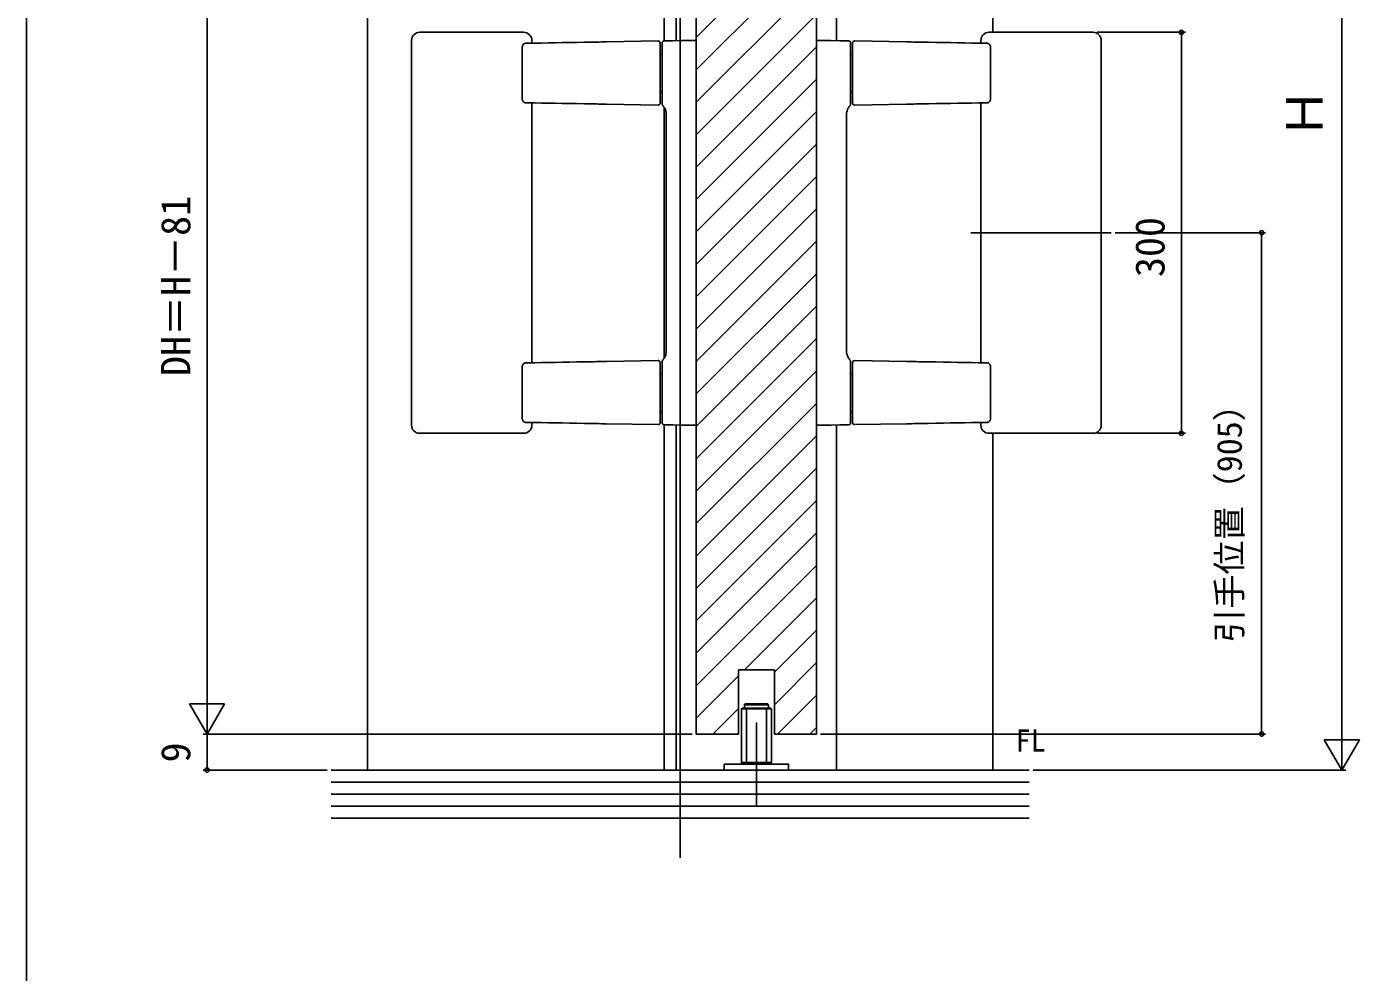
# Model space of a CAD drawing. Units: millimetres, scale not verified. Extents: x -438 to 438, y -652 to 649.
# Drawn here: x -437.5 to -105.1, y -1.6 to 234.2 of the extents above; entities that cross this region are included whole.
import ezdxf
from ezdxf.enums import TextEntityAlignment as Align

# ---------------------------------------------------------------- set-up
doc = ezdxf.new("R2010")
doc.units = ezdxf.units.MM
doc.header["$LTSCALE"] = 4
for name, color, linetype in [('0-2_USER1', 3, 'Continuous'), ('0-5_YKK_12', 2, 'Continuous'), ('0-6_YKK_13', 4, 'Continuous'), ('0-7_YKK_D', 6, 'Continuous'), ('0-8_YKK_ZWAK', 7, 'Continuous'), ('0-9_YSS_K', 3, 'Continuous')]:
    doc.layers.add(name, color=color, linetype=linetype)
doc.styles.add('ＭＳ ゴシック', font='')
doc.styles.get('ＭＳ ゴシック').set_extended_font_data('MS Gothic')

msp = doc.modelspace()

# ---------------------------------------------------------------- linework, layer by layer
at = {"layer": '0-5_YKK_12'}
for p, q in [((-274.5, 26.909), (-274.5, 421.785)), ((-352.5, 48.785), (-352.5, 377.785)), ((-196.5, 232.788), (-196.5, 377.785)), ((-278.5, 314.785), (-278.5, 230.649)), ((-275.5, 230.701), (-275.5, 314.785)), ((-235.5, 230.701), (-235.5, 314.785)), ((-270.5, 306.285), (-270.5, 57.788)), ((-270.5, 231.498), (-240.5, 261.498)), ((-270.5, 223.416), (-240.5, 253.416)), ((-270.5, 215.333), (-240.5, 245.333)), ((-270.5, 207.251), (-240.5, 237.251)), ((-270.5, 199.169), (-240.5, 229.169)), ((-270.5, 191.087), (-240.5, 221.087)), ((-278.5, 214.057), (-278.5, 151.519)), ((-270.5, 183.005), (-240.5, 213.005)), ((-270.5, 174.922), (-240.5, 204.922)), ((-270.5, 166.84), (-240.5, 196.84)), ((-270.5, 158.758), (-240.5, 188.758)), ((-270.5, 150.676), (-240.5, 180.676)), ((-202, 182.788), (-167, 182.788)), ((-270.5, 142.593), (-240.5, 172.593)), ((-270.5, 134.511), (-240.5, 164.511)), ((-270.5, 126.429), (-240.5, 156.429)), ((-270.5, 118.347), (-240.5, 148.347)), ((-270.5, 110.264), (-240.5, 140.264)), ((-278.5, 134.928), (-278.5, 48.785)), ((-275.5, 48.785), (-275.5, 134.876)), ((-235.5, 48.785), (-235.5, 134.876)), ((-270.5, 102.182), (-240.5, 132.182)), ((-196.5, 48.785), (-196.5, 132.788)), ((-270.5, 94.1), (-240.5, 124.1)), ((-270.5, 86.018), (-240.5, 116.018)), ((-270.5, 77.936), (-240.5, 107.936)), ((-270.5, 69.853), (-240.5, 99.853)), ((-258.483, 73.788), (-240.5, 91.771)), ((-251, 73.189), (-240.5, 83.689)), ((-251, 65.107), (-240.5, 75.607)), ((-251, 57.788), (-251, 73.788)), ((-270.5, 61.771), (-260, 72.271)), ((-250.236, 57.788), (-240.5, 67.524)), ((-266.401, 57.788), (-260, 64.189)), ((-270.5, 57.788), (-260, 57.788)), ((-251, 57.788), (-240.5, 57.788)), ((-242.154, 57.788), (-240.5, 59.442))]:
    msp.add_line(p, q, dxfattribs=at)
for points in [[(-270.5, 306.285), (-240.5, 306.285), (-240.5, 57.788)], [(-260, 57.788), (-260, 73.788), (-251, 73.788)]]:
    msp.add_lwpolyline(points, dxfattribs=at)
at = {"layer": '0-6_YKK_13'}
for p, q in [((-339.5, 232.788), (-336.528, 232.788)), ((-336.528, 232.788), (-334.985, 232.788)), ((-334.985, 232.788), (-318.015, 232.788)), ((-318.015, 232.788), (-316.472, 232.788)), ((-316.472, 232.788), (-313.5, 232.788)), ((-194.528, 232.788), (-197.5, 232.788)), ((-192.985, 232.788), (-194.528, 232.788)), ((-176.015, 232.788), (-192.985, 232.788)), ((-174.472, 232.788), (-176.015, 232.788)), ((-171.5, 232.788), (-174.472, 232.788)), ((-341.5, 230.788), (-341.5, 134.788)), ((-313.074, 230.051), (-311.306, 230.083)), ((-311.5, 230.08), (-311.5, 230.788)), ((-292.927, 230.404), (-280.009, 230.629)), ((-279.5, 230.129), (-279.5, 215.147)), ((-279, 229.653), (-279, 215.564)), ((-270.5, 230.788), (-271.772, 230.766)), ((-270.5, 229.789), (-270.5, 230.788)), ((-270.5, 135.788), (-270.5, 229.789)), ((-240.5, 230.788), (-239.228, 230.766)), ((-240.5, 229.789), (-240.5, 230.788)), ((-240.5, 135.788), (-240.5, 229.789)), ((-232, 229.653), (-232, 215.564)), ((-231.5, 230.129), (-231.5, 215.147)), ((-218.073, 230.404), (-230.991, 230.629)), ((-197.926, 230.051), (-199.694, 230.083)), ((-199.5, 230.08), (-199.5, 230.788)), ((-169.5, 230.788), (-169.5, 134.788)), ((-313.906, 229.045), (-313.906, 216.232)), ((-279, 227.338), (-279.5, 227.338)), ((-232, 227.338), (-231.5, 227.338)), ((-197.094, 229.045), (-197.094, 216.232)), ((-279, 217.938), (-279.5, 217.938)), ((-232, 217.938), (-231.5, 217.938)), ((-311.306, 215.193), (-313.074, 215.225)), ((-311.5, 150.38), (-311.5, 215.197)), ((-280.009, 214.647), (-292.927, 214.873)), ((-230.991, 214.647), (-218.073, 214.873)), ((-199.694, 215.193), (-197.926, 215.225)), ((-199.5, 150.38), (-199.5, 215.197)), ((-278, 153.189), (-278, 212.388)), ((-233, 153.189), (-233, 212.388)), ((-311.306, 150.383), (-313.074, 150.351)), ((-280.009, 150.929), (-292.927, 150.704)), ((-279.5, 135.447), (-279.5, 150.429)), ((-279, 150.013), (-279, 135.923)), ((-232, 150.013), (-232, 135.923)), ((-231.5, 135.447), (-231.5, 150.429)), ((-230.991, 150.929), (-218.073, 150.704)), ((-199.694, 150.383), (-197.926, 150.351)), ((-313.906, 136.532), (-313.906, 149.345)), ((-279, 147.638), (-279.5, 147.638)), ((-232, 147.638), (-231.5, 147.638)), ((-197.094, 136.532), (-197.094, 149.345)), ((-279, 138.238), (-279.5, 138.238)), ((-232, 138.238), (-231.5, 138.238)), ((-313.074, 135.525), (-311.306, 135.493)), ((-311.5, 134.788), (-311.5, 135.497)), ((-292.927, 135.173), (-280.009, 134.947)), ((-218.073, 135.173), (-230.991, 134.947)), ((-197.926, 135.525), (-199.694, 135.493)), ((-199.5, 134.788), (-199.5, 135.497)), ((-336.528, 132.788), (-339.5, 132.788)), ((-334.985, 132.788), (-336.528, 132.788)), ((-318.015, 132.788), (-334.985, 132.788)), ((-316.472, 132.788), (-318.015, 132.788)), ((-313.5, 132.788), (-316.472, 132.788)), ((-197.5, 132.788), (-194.528, 132.788)), ((-194.528, 132.788), (-192.985, 132.788)), ((-192.985, 132.788), (-176.015, 132.788)), ((-176.015, 132.788), (-174.472, 132.788)), ((-174.472, 132.788), (-171.5, 132.788)), ((-259.25, 64.085), (-259.05, 64.285)), ((-251.95, 64.285), (-259.05, 64.285)), ((-258.5, 65.085), (-258.3, 65.285)), ((-258.5, 65.085), (-258.5, 64.285)), ((-258.5, 65.085), (-252.5, 65.085)), ((-258.3, 65.285), (-252.7, 65.285)), ((-258, 64.285), (-258, 50.285)), ((-253, 64.285), (-253, 50.285)), ((-252.5, 65.085), (-252.7, 65.285)), ((-252.5, 65.085), (-252.5, 64.285)), ((-251.75, 64.085), (-251.95, 64.285)), ((-251.75, 64.085), (-251.75, 50.685)), ((-255.5, 60.71), (-255.5, 39.953)), ((-251.75, 50.685), (-259.25, 50.685)), ((-259.05, 50.485), (-259.25, 50.685)), ((-251.95, 50.485), (-259.05, 50.485)), ((-251.95, 50.485), (-251.75, 50.685))]:
    msp.add_line(p, q, dxfattribs=at)
for points in [[(-313.906, 229.045), (-313.9, 229.201), (-313.868, 229.353), (-313.82, 229.495), (-313.754, 229.627), (-313.672, 229.744), (-313.576, 229.846), (-313.466, 229.93), (-313.344, 229.994), (-313.212, 230.037), (-313.074, 230.051)], [(-311.306, 230.083), (-311.113, 230.086), (-310.935, 230.09), (-310.779, 230.092)], [(-310.779, 230.092), (-309.133, 230.121), (-307.444, 230.15), (-305.713, 230.181), (-303.941, 230.212), (-302.129, 230.243), (-300.28, 230.276), (-298.394, 230.308), (-296.473, 230.342)], [(-296.473, 230.342), (-295.929, 230.351), (-295.359, 230.361), (-294.77, 230.372), (-294.165, 230.382), (-293.549, 230.393), (-292.927, 230.404)], [(-279, 230.149), (-279, 230.138), (-279, 230.107), (-279, 230.054), (-279, 229.98), (-279, 229.886), (-279, 229.774), (-279, 229.653)], [(-271.772, 230.766), (-274.073, 230.726), (-276.32, 230.687), (-278.509, 230.648)], [(-239.228, 230.766), (-236.927, 230.726), (-234.68, 230.687), (-232.491, 230.648)], [(-232, 230.149), (-232, 230.138), (-232, 230.107), (-232, 230.054), (-232, 229.98), (-232, 229.886), (-232, 229.774), (-232, 229.653)], [(-214.527, 230.342), (-215.071, 230.351), (-215.641, 230.361), (-216.23, 230.372), (-216.835, 230.382), (-217.451, 230.393), (-218.073, 230.404)], [(-200.221, 230.092), (-201.867, 230.121), (-203.556, 230.15), (-205.287, 230.181), (-207.059, 230.212), (-208.871, 230.243), (-210.72, 230.276), (-212.606, 230.308), (-214.527, 230.342)], [(-199.694, 230.083), (-199.887, 230.086), (-200.065, 230.09), (-200.221, 230.092)], [(-197.094, 229.045), (-197.1, 229.201), (-197.132, 229.353), (-197.18, 229.495), (-197.246, 229.627), (-197.328, 229.744), (-197.424, 229.846), (-197.534, 229.93), (-197.656, 229.994), (-197.788, 230.037), (-197.926, 230.051)], [(-313.906, 216.232), (-313.9, 216.076), (-313.868, 215.924), (-313.82, 215.781), (-313.754, 215.65), (-313.672, 215.533), (-313.576, 215.431), (-313.466, 215.346), (-313.344, 215.282), (-313.212, 215.239), (-313.074, 215.225)], [(-197.094, 216.232), (-197.1, 216.076), (-197.132, 215.924), (-197.18, 215.781), (-197.246, 215.65), (-197.328, 215.533), (-197.424, 215.431), (-197.534, 215.346), (-197.656, 215.282), (-197.788, 215.239), (-197.926, 215.225)], [(-310.779, 215.184), (-310.935, 215.187), (-311.113, 215.19), (-311.306, 215.193)], [(-296.473, 214.935), (-298.394, 214.968), (-300.28, 215.001), (-302.129, 215.033), (-303.941, 215.065), (-305.713, 215.096), (-307.444, 215.126), (-309.133, 215.155), (-310.779, 215.184)], [(-292.927, 214.873), (-293.549, 214.883), (-294.165, 214.894), (-294.77, 214.905), (-295.359, 214.915), (-295.929, 214.925), (-296.473, 214.935)], [(-279, 215.564), (-279, 215.411), (-279, 215.279), (-279, 215.179), (-279, 215.067), (-279, 214.849)], [(-278, 212.389), (-278.007, 212.675), (-278.052, 212.958), (-278.12, 213.235), (-278.21, 213.502), (-278.322, 213.752), (-278.443, 213.969), (-278.546, 214.125), (-278.618, 214.223), (-278.668, 214.285), (-278.705, 214.33), (-278.76, 214.392), (-278.801, 214.436), (-278.83, 214.464)], [(-233, 212.389), (-232.993, 212.675), (-232.948, 212.958), (-232.88, 213.235), (-232.79, 213.502), (-232.678, 213.752), (-232.557, 213.969), (-232.454, 214.125), (-232.382, 214.223), (-232.332, 214.285), (-232.295, 214.33), (-232.24, 214.392), (-232.199, 214.436), (-232.17, 214.464)], [(-232, 215.564), (-232, 215.411), (-232, 215.279), (-232, 215.179), (-232, 215.067), (-232, 214.849)], [(-218.073, 214.873), (-217.451, 214.883), (-216.835, 214.894), (-216.23, 214.905), (-215.641, 214.915), (-215.071, 214.925), (-214.527, 214.935)], [(-214.527, 214.935), (-212.606, 214.968), (-210.72, 215.001), (-208.871, 215.033), (-207.059, 215.065), (-205.287, 215.096), (-203.556, 215.126), (-201.867, 215.155), (-200.221, 215.184)], [(-200.221, 215.184), (-200.065, 215.187), (-199.887, 215.19), (-199.694, 215.193)], [(-278, 153.187), (-278.007, 152.901), (-278.052, 152.618), (-278.12, 152.341), (-278.21, 152.074), (-278.322, 151.824), (-278.443, 151.608), (-278.546, 151.451), (-278.618, 151.354), (-278.668, 151.291), (-278.705, 151.247), (-278.76, 151.184), (-278.801, 151.141), (-278.83, 151.113)], [(-233, 153.187), (-232.993, 152.901), (-232.948, 152.618), (-232.88, 152.341), (-232.79, 152.074), (-232.678, 151.824), (-232.557, 151.608), (-232.454, 151.451), (-232.382, 151.354), (-232.332, 151.291), (-232.295, 151.247), (-232.24, 151.184), (-232.199, 151.141), (-232.17, 151.113)], [(-313.906, 149.345), (-313.9, 149.501), (-313.868, 149.653), (-313.82, 149.795), (-313.754, 149.927), (-313.672, 150.044), (-313.576, 150.146), (-313.466, 150.23), (-313.344, 150.294), (-313.212, 150.337), (-313.074, 150.351)], [(-310.779, 150.392), (-310.935, 150.39), (-311.113, 150.386), (-311.306, 150.383)], [(-296.473, 150.642), (-298.394, 150.608), (-300.28, 150.576), (-302.129, 150.543), (-303.941, 150.512), (-305.713, 150.481), (-307.444, 150.45), (-309.133, 150.421), (-310.779, 150.392)], [(-292.927, 150.704), (-293.549, 150.693), (-294.165, 150.682), (-294.77, 150.672), (-295.359, 150.661), (-295.929, 150.651), (-296.473, 150.642)], [(-279, 150.013), (-279, 150.166), (-279, 150.297), (-279, 150.398), (-279, 150.509), (-279, 150.727)], [(-232, 150.013), (-232, 150.166), (-232, 150.297), (-232, 150.398), (-232, 150.509), (-232, 150.727)], [(-218.073, 150.704), (-217.451, 150.693), (-216.835, 150.682), (-216.23, 150.672), (-215.641, 150.661), (-215.071, 150.651), (-214.527, 150.642)], [(-214.527, 150.642), (-212.606, 150.608), (-210.72, 150.576), (-208.871, 150.543), (-207.059, 150.512), (-205.287, 150.481), (-203.556, 150.45), (-201.867, 150.421), (-200.221, 150.392)], [(-200.221, 150.392), (-200.065, 150.39), (-199.887, 150.386), (-199.694, 150.383)], [(-197.094, 149.345), (-197.1, 149.501), (-197.132, 149.653), (-197.18, 149.795), (-197.246, 149.927), (-197.328, 150.044), (-197.424, 150.146), (-197.534, 150.23), (-197.656, 150.294), (-197.788, 150.337), (-197.926, 150.351)], [(-313.906, 136.532), (-313.9, 136.376), (-313.868, 136.224), (-313.82, 136.081), (-313.754, 135.95), (-313.672, 135.833), (-313.576, 135.731), (-313.466, 135.646), (-313.344, 135.582), (-313.212, 135.539), (-313.074, 135.525)], [(-197.094, 136.532), (-197.1, 136.376), (-197.132, 136.224), (-197.18, 136.081), (-197.246, 135.95), (-197.328, 135.833), (-197.424, 135.731), (-197.534, 135.646), (-197.656, 135.582), (-197.788, 135.539), (-197.926, 135.525)], [(-311.306, 135.493), (-311.113, 135.49), (-310.935, 135.487), (-310.779, 135.484)], [(-310.779, 135.484), (-309.133, 135.455), (-307.444, 135.426), (-305.713, 135.396), (-303.941, 135.365), (-302.129, 135.333), (-300.28, 135.301), (-298.394, 135.268), (-296.473, 135.235)], [(-296.473, 135.235), (-295.929, 135.225), (-295.359, 135.215), (-294.77, 135.205), (-294.165, 135.194), (-293.549, 135.183), (-292.927, 135.173)], [(-279, 135.923), (-279, 135.756), (-279, 135.615), (-279, 135.51), (-279, 135.448), (-279, 135.428)], [(-278.509, 134.928), (-276.32, 134.89), (-274.073, 134.851), (-271.772, 134.81)], [(-271.772, 134.81), (-270.5, 134.788), (-270.5, 135.788)], [(-239.228, 134.81), (-240.5, 134.788), (-240.5, 135.788)], [(-232.491, 134.928), (-234.68, 134.89), (-236.927, 134.851), (-239.228, 134.81)], [(-232, 135.923), (-232, 135.756), (-232, 135.615), (-232, 135.51), (-232, 135.448), (-232, 135.428)], [(-214.527, 135.235), (-215.071, 135.225), (-215.641, 135.215), (-216.23, 135.205), (-216.835, 135.194), (-217.451, 135.183), (-218.073, 135.173)], [(-200.221, 135.484), (-201.867, 135.455), (-203.556, 135.426), (-205.287, 135.396), (-207.059, 135.365), (-208.871, 135.333), (-210.72, 135.301), (-212.606, 135.268), (-214.527, 135.235)], [(-199.694, 135.493), (-199.887, 135.49), (-200.065, 135.487), (-200.221, 135.484)], [(-251.75, 64.085), (-259.25, 64.085), (-259.25, 50.685)]]:
    msp.add_lwpolyline(points, dxfattribs=at)
msp.add_lwpolyline([(-263.5, 48.785), (-247.5, 48.785), (-247.5, 50.285), (-263.5, 50.285)], close=True, dxfattribs=at)
for centre, radius, start, end in [((-339.5, 230.788), 2, 90, 180), ((-313.5, 230.788), 2, 0, 90), ((-197.5, 230.788), 2, 90, 180), ((-171.5, 230.788), 2, 0, 90), ((-280, 230.129), 0.5, 360, 91), ((-278.5, 230.149), 0.5, 91, 180), ((-232.5, 230.149), 0.5, 0, 89), ((-231, 230.129), 0.5, 89, 180), ((-280, 215.147), 0.5, 269, 360), ((-278.451, 214.861), 0.549, 181.22314, 226.35948), ((-232.549, 214.861), 0.549, 313.64052, 358.77686), ((-231, 215.147), 0.5, 180, 271), ((-280, 150.429), 0.5, 0, 91), ((-278.451, 150.715), 0.549, 133.64052, 178.77686), ((-232.549, 150.715), 0.549, 1.22314, 46.35948), ((-231, 150.429), 0.5, 89, 180), ((-339.5, 134.788), 2, 180, 270), ((-313.5, 134.788), 2, 270, 0), ((-280, 135.447), 0.5, 269, 0), ((-278.5, 135.428), 0.5, 180, 269), ((-232.5, 135.428), 0.5, 271, 0), ((-231, 135.447), 0.5, 180, 271), ((-197.5, 134.788), 2, 180, 270), ((-171.5, 134.788), 2, 270, 0)]:
    msp.add_arc(centre, radius, start, end, dxfattribs=at)
at = {"layer": '0-7_YKK_D'}
for p, q in [((-109.5, 57.535), (-109.5, 369.035)), ((-392.5, 297.535), (-392.5, 66.538)), ((-170.5, 232.788), (-148.5, 232.788)), ((-149.5, 132.788), (-149.5, 232.788)), ((-166, 182.788), (-128.5, 182.788)), ((-129.5, 57.788), (-129.5, 182.788)), ((-170.5, 132.788), (-148.5, 132.788)), ((-392.5, 57.788), (-392.5, 72.944)), ((-392.5, 57.788), (-396.875, 65.366)), ((-388.125, 65.366), (-396.875, 65.366)), ((-392.5, 57.788), (-388.125, 65.366)), ((-109.5, 48.785), (-109.5, 63.94)), ((-271.5, 57.788), (-393.5, 57.788)), ((-271.5, 57.788), (-393.5, 57.788)), ((-392.5, 57.788), (-392.5, 48.785)), ((-239.5, 57.788), (-128.5, 57.788)), ((-109.5, 48.785), (-113.875, 56.363)), ((-105.125, 56.363), (-113.875, 56.363)), ((-109.5, 48.785), (-105.125, 56.363)), ((-362.518, 48.785), (-393.5, 48.785)), ((-186.45, 48.785), (-108.5, 48.785))]:
    msp.add_line(p, q, dxfattribs=at)
for centre in [(-149.5, 232.788), (-129.5, 182.788), (-149.5, 132.788), (-129.5, 57.788), (-392.5, 48.785)]:
    msp.add_circle(centre, 0.531, dxfattribs=at)
at = {"layer": '0-8_YKK_ZWAK'}
msp.add_line((-437.5, 622.8), (-437.5, -652.2), dxfattribs=at)
at = {"layer": '0-9_YSS_K'}
for p, q in [((-272, 48.785), (-361.518, 48.785)), ((-187.45, 48.785), (-272, 48.785)), ((-187.45, 36.785), (-361.518, 36.785))]:
    msp.add_line(p, q, dxfattribs=at)
for points in [[(-361.518, 45.785), (-272, 45.785), (-187.45, 45.785)], [(-361.518, 42.785), (-272, 42.785), (-187.45, 42.785)], [(-361.518, 39.785), (-272, 39.785), (-187.45, 39.785)]]:
    msp.add_lwpolyline(points, dxfattribs=at)

# ---------------------------------------------------------------- texts
at = {"layer": '0-2_USER1', "style": 'ＭＳ ゴシック'}
msp.add_text('FL', height=5.499, dxfattribs=at).set_placement((-190.852, 51.785), align=Align.BOTTOM_LEFT)
at = {"layer": '0-7_YKK_D', "style": 'ＭＳ ゴシック'}
for s, height, p in [('Ｈ', 9.164, (-111.5, 206.325)), ('DH＝H－81', 7.331, (-394.5, 147.065)), ('300', 7.331, (-151.5, 171.766)), ('引手位置（905）', 6.232, (-132.562, 80.565)), ('9', 7.331, (-394.5, 50.713))]:
    msp.add_text(s, height=height, rotation=90, dxfattribs=at).set_placement(p, align=Align.BOTTOM_LEFT)

doc.saveas('drawing.dxf')
